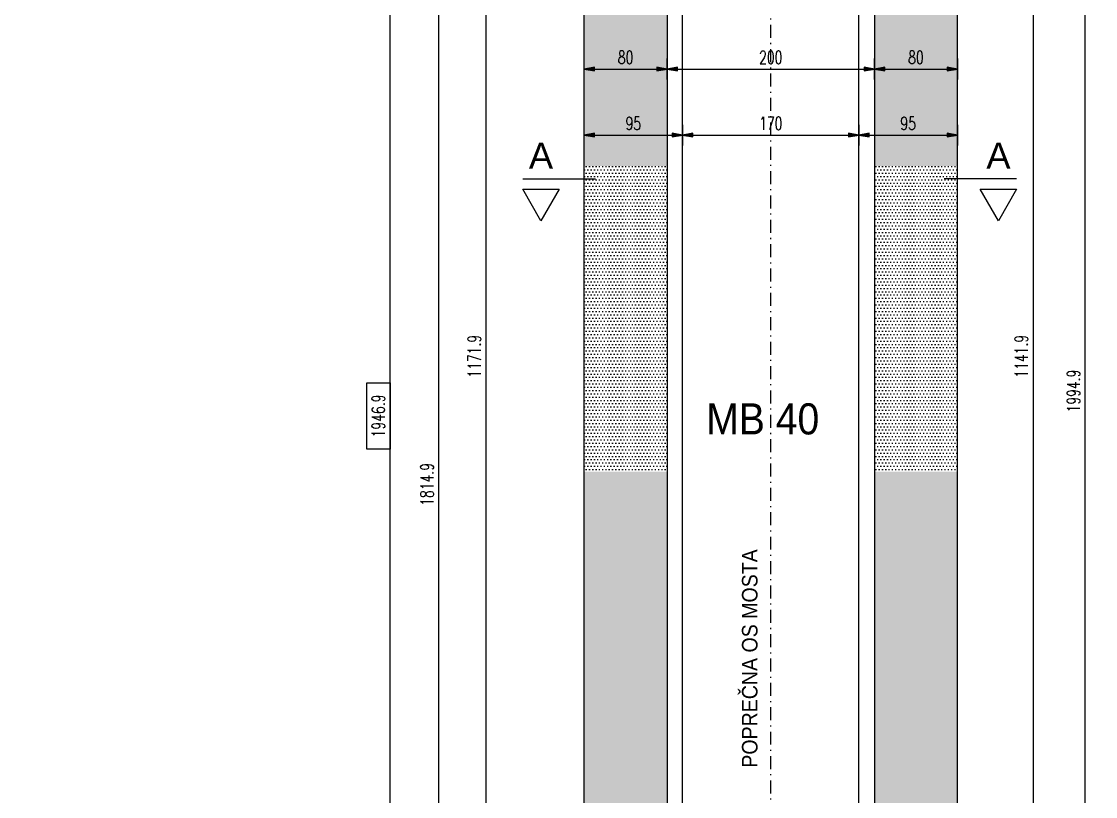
# Model space of a CAD drawing. Extents: x 729 to 13755, y 65128 to 68267.
# Drawn here: x 10716 to 11751, y 66185 to 66932 of the extents above; entities that cross this region are included whole.
import ezdxf
from ezdxf.enums import TextEntityAlignment as Align

# ---------------------------------------------------------------- set-up
doc = ezdxf.new("R2010")
doc.units = 0
doc.header["$LTSCALE"] = 50
doc.header["$PDMODE"] = 34
doc.header["$PDSIZE"] = 5
doc.linetypes.add('CENTER', pattern=[0.47, 0.25, -0.1, 0.02, -0.1])
doc.linetypes.add('HIDDEN', pattern=[9.525, 6.35, -3.175])
doc.layers.get('DEFPOINTS').update_dxf_attribs({"linetype": 'CONTINUOUS'})
for name, color, linetype in [('BETON', 7, 'CONTINUOUS'), ('BETON tan', 40, 'CONTINUOUS'), ('BETON TANKO', 40, 'CONTINUOUS'), ('KOTE', 4, 'CONTINUOUS'), ('OSI', 2, 'CENTER'), ('POM', 9, 'CONTINUOUS'), ('TANKO', 8, 'CONTINUOUS'), ('TEKST', 7, 'CONTINUOUS')]:
    doc.layers.add(name, color=color, linetype=linetype)
doc.styles.add('KOTE', font='romans.shx', dxfattribs={"width": 0.7})
doc.styles.add('NASLOV', font='ARIAL.TTF')
doc.styles.get("Standard").update_dxf_attribs({"font": 'romans.shx', "width": 0.9})
doc.dimstyles.new('M50', dxfattribs={"dimscale": 100, "dimtxt": 0.125, "dimasz": 0.1, "dimexe": 0.4, "dimexo": 2, "dimgap": 0.05, "dimtad": 1, "dimdec": 1, "dimrnd": 0.01, "dimdsep": 46, "dimtxsty": 'KOTE', "dimblk1": 'S', "dimblk2": 'S', "dimsah": 1, "dimcen": 0.4, "dimdle": 0.4, "dimse1": 1, "dimse2": 1, "dimclrd": 8, "dimclre": 251, "dimclrt": 4, "dimadec": 0, "dimazin": 0, "dimtfac": 1, "dimtdec": 1, "dimtmove": 2, "dimatfit": 3, "dimldrblk": 'S', "dimfxl": 0, "dimtvp": 1, "dimtolj": 1, "dimtzin": 4, "dimarcsym": 0})
pattern_1 = [(0, (0, -25.7195), (1.5875, 3.175), [0, -3.175])]

# ---------------------------------------------------------------- blocks, each defined once
blk = doc.blocks.new('S')
at = {"layer": 'KOTE', "color": 9}
blk.add_line((0, 1), (0, -1), dxfattribs=at)
blk.add_lwpolyline([(-1, 0.17), (-1, -0.17), (0, 0)], close=True, dxfattribs=at)
at = {"layer": 'KOTE', "color": 9, "linetype": 'ByBlock'}
blk.add_solid([(-1, 0.17), (-1, -0.17), (0, 0)], dxfattribs=at)
blk = doc.blocks.new('*D663')
at = {"layer": 'DEFPOINTS', "color": 0}
for p in [(11538.1, 66886.2), (11538.1, 66886.2), (11338.1, 66848.7)]:
    blk.add_point(p, dxfattribs=at)
at = {"layer": 'POM', "color": 8, "lineweight": -2}
blk.add_line((11348.1, 66886.2), (11528.1, 66886.2), dxfattribs=at)
at = {"layer": 'POM', "color": 8, "lineweight": -2, "xscale": 10, "yscale": 10, "zscale": 10, "rotation": 180}
blk.add_blockref('S', (11338.1, 66886.2), dxfattribs=at)
at = {"layer": 'POM', "color": 8, "lineweight": -2, "xscale": 10, "yscale": 10, "zscale": 10}
blk.add_blockref('S', (11538.1, 66886.2), dxfattribs=at)
at = {"layer": 'POM', "color": 4, "insert": (11438.1, 66897.4), "char_height": 12.5, "attachment_point": 5, "style": 'KOTE'}
blk.add_mtext('\\A1;200', dxfattribs=at)
blk = doc.blocks.new('*D664')
at = {"layer": 'DEFPOINTS', "color": 0}
for p in [(11338.1, 66886.2), (11258.1, 66848.7), (11338.1, 66848.7)]:
    blk.add_point(p, dxfattribs=at)
at = {"layer": 'POM', "color": 8, "lineweight": -2}
blk.add_line((11268.1, 66886.2), (11328.1, 66886.2), dxfattribs=at)
at = {"layer": 'POM', "color": 8, "lineweight": -2, "xscale": 10, "yscale": 10, "zscale": 10, "rotation": 180}
blk.add_blockref('S', (11258.1, 66886.2), dxfattribs=at)
at = {"layer": 'POM', "color": 8, "lineweight": -2, "xscale": 10, "yscale": 10, "zscale": 10}
blk.add_blockref('S', (11338.1, 66886.2), dxfattribs=at)
at = {"layer": 'POM', "color": 4, "insert": (11298.1, 66897.4), "char_height": 12.5, "attachment_point": 5, "style": 'KOTE'}
blk.add_mtext('\\A1;80', dxfattribs=at)
blk = doc.blocks.new('*D665')
at = {"layer": 'DEFPOINTS', "color": 0}
for p in [(11538.1, 66886.2), (11618.1, 66886.2), (11618.1, 66886.2)]:
    blk.add_point(p, dxfattribs=at)
at = {"layer": 'POM', "color": 8, "lineweight": -2}
blk.add_line((11548.1, 66886.2), (11608.1, 66886.2), dxfattribs=at)
at = {"layer": 'POM', "color": 8, "lineweight": -2, "xscale": 10, "yscale": 10, "zscale": 10, "rotation": 180}
blk.add_blockref('S', (11538.1, 66886.2), dxfattribs=at)
at = {"layer": 'POM', "color": 8, "lineweight": -2, "xscale": 10, "yscale": 10, "zscale": 10}
blk.add_blockref('S', (11618.1, 66886.2), dxfattribs=at)
at = {"layer": 'POM', "color": 4, "insert": (11578.1, 66897.4), "char_height": 12.5, "attachment_point": 5, "style": 'KOTE'}
blk.add_mtext('\\A1;80', dxfattribs=at)
blk = doc.blocks.new('*D672')
at = {"layer": 'DEFPOINTS', "color": 0}
for p in [(11353.1, 66919), (11258.1, 66908.4), (11353.1, 66822.5)]:
    blk.add_point(p, dxfattribs=at)
at = {"layer": 'POM', "color": 8, "lineweight": -2}
blk.add_line((11268.1, 66822.5), (11343.1, 66822.5), dxfattribs=at)
at = {"layer": 'POM', "color": 8, "lineweight": -2, "xscale": 10, "yscale": 10, "zscale": 10, "rotation": 180}
blk.add_blockref('S', (11258.1, 66822.5), dxfattribs=at)
at = {"layer": 'POM', "color": 8, "lineweight": -2, "xscale": 10, "yscale": 10, "zscale": 10}
blk.add_blockref('S', (11353.1, 66822.5), dxfattribs=at)
at = {"layer": 'POM', "color": 4, "insert": (11305.6, 66833.7), "char_height": 12.5, "attachment_point": 5, "style": 'KOTE'}
blk.add_mtext('\\A1;95', dxfattribs=at)
blk = doc.blocks.new('*D673')
at = {"layer": 'DEFPOINTS', "color": 0}
for p in [(11353.1, 66919), (11523.1, 66919), (11523.1, 66822.5)]:
    blk.add_point(p, dxfattribs=at)
at = {"layer": 'POM', "color": 8, "lineweight": -2}
blk.add_line((11363.1, 66822.5), (11513.1, 66822.5), dxfattribs=at)
at = {"layer": 'POM', "color": 8, "lineweight": -2, "xscale": 10, "yscale": 10, "zscale": 10, "rotation": 180}
blk.add_blockref('S', (11353.1, 66822.5), dxfattribs=at)
at = {"layer": 'POM', "color": 8, "lineweight": -2, "xscale": 10, "yscale": 10, "zscale": 10}
blk.add_blockref('S', (11523.1, 66822.5), dxfattribs=at)
at = {"layer": 'POM', "color": 4, "insert": (11438.1, 66833.7), "char_height": 12.5, "attachment_point": 5, "style": 'KOTE'}
blk.add_mtext('\\A1;170', dxfattribs=at)
blk = doc.blocks.new('*D674')
at = {"layer": 'DEFPOINTS', "color": 0}
for p in [(11523.1, 66919), (11618.1, 66919), (11618.1, 66822.5)]:
    blk.add_point(p, dxfattribs=at)
at = {"layer": 'POM', "color": 8, "lineweight": -2}
blk.add_line((11533.1, 66822.5), (11608.1, 66822.5), dxfattribs=at)
at = {"layer": 'POM', "color": 8, "lineweight": -2, "xscale": 10, "yscale": 10, "zscale": 10, "rotation": 180}
blk.add_blockref('S', (11523.1, 66822.5), dxfattribs=at)
at = {"layer": 'POM', "color": 8, "lineweight": -2, "xscale": 10, "yscale": 10, "zscale": 10}
blk.add_blockref('S', (11618.1, 66822.5), dxfattribs=at)
at = {"layer": 'POM', "color": 4, "insert": (11570.6, 66833.7), "char_height": 12.5, "attachment_point": 5, "style": 'KOTE'}
blk.add_mtext('\\A1;95', dxfattribs=at)
blk = doc.blocks.new('*D677')
at = {"layer": 'DEFPOINTS', "color": 0}
for p in [(11353.1, 67195.2), (11163.5, 66023.3), (11353.1, 66023.3)]:
    blk.add_point(p, dxfattribs=at)
at = {"layer": 'POM', "color": 8, "lineweight": -2}
blk.add_line((11163.5, 67185.2), (11163.5, 66033.3), dxfattribs=at)
at = {"layer": 'POM', "color": 8, "lineweight": -2, "xscale": 10, "yscale": 10, "zscale": 10}
for p, rotation in [((11163.5, 67195.2), 90), ((11163.5, 66023.3), 270)]:
    blk.add_blockref('S', p, dxfattribs=dict(at, rotation=rotation))
at = {"layer": 'POM', "color": 4, "insert": (11152.3, 66609.2), "char_height": 12.5, "attachment_point": 5, "rotation": 90, "style": 'KOTE'}
blk.add_mtext('\\A1;1171.9', dxfattribs=at)
blk = doc.blocks.new('*D724')
at = {"layer": 'DEFPOINTS', "color": 0}
for p in [(11538.1, 67180.2), (11538.1, 66038.3), (11691.1, 66038.3)]:
    blk.add_point(p, dxfattribs=at)
at = {"layer": 'POM', "color": 8, "lineweight": -2}
blk.add_line((11691.1, 67170.2), (11691.1, 66048.3), dxfattribs=at)
at = {"layer": 'POM', "color": 8, "lineweight": -2, "xscale": 10, "yscale": 10, "zscale": 10}
for p, rotation in [((11691.1, 67180.2), 90), ((11691.1, 66038.3), 270)]:
    blk.add_blockref('S', p, dxfattribs=dict(at, rotation=rotation))
at = {"layer": 'POM', "color": 4, "insert": (11679.8, 66609.2), "char_height": 12.5, "attachment_point": 5, "rotation": 90, "style": 'KOTE'}
blk.add_mtext('\\A1;1141.9', dxfattribs=at)
blk = doc.blocks.new('*D726')
at = {"layer": 'DEFPOINTS', "color": 0}
for p in [(11118, 67393.2), (11258.1, 67393.2), (11258.1, 65578.3)]:
    blk.add_point(p, dxfattribs=at)
at = {"layer": 'POM', "color": 8, "lineweight": -2}
blk.add_line((11118, 65588.3), (11118, 67383.2), dxfattribs=at)
at = {"layer": 'POM', "color": 8, "lineweight": -2, "xscale": 10, "yscale": 10, "zscale": 10}
for p, rotation in [((11118, 67393.2), 90), ((11118, 65578.3), 270)]:
    blk.add_blockref('S', p, dxfattribs=dict(at, rotation=rotation))
at = {"layer": 'POM', "color": 4, "insert": (11106.7, 66485.7), "char_height": 12.5, "attachment_point": 5, "rotation": 90, "style": 'KOTE'}
blk.add_mtext('\\A1;1814.9', dxfattribs=at)
blk = doc.blocks.new('*D727')
at = {"layer": 'DEFPOINTS', "color": 0}
for p in [(11258.1, 67525.2), (11070.9, 65578.3), (11258.1, 65578.3)]:
    blk.add_point(p, dxfattribs=at)
at = {"layer": 'POM', "color": 8, "lineweight": -2}
blk.add_line((11070.9, 67515.2), (11070.9, 65588.3), dxfattribs=at)
at = {"layer": 'POM', "color": 8, "lineweight": -2, "xscale": 10, "yscale": 10, "zscale": 10}
for p, rotation in [((11070.9, 67525.2), 90), ((11070.9, 65578.3), 270)]:
    blk.add_blockref('S', p, dxfattribs=dict(at, rotation=rotation))
at = {"layer": 'POM', "color": 4, "insert": (11059.7, 66551.7), "char_height": 12.5, "attachment_point": 5, "rotation": 90, "style": 'KOTE'}
blk.add_mtext('\\A1;1946.9', dxfattribs=at)
blk = doc.blocks.new('*D730')
at = {"layer": 'DEFPOINTS', "color": 0}
for p in [(11694, 67573.2), (11741.3, 67573.2), (11618.1, 65578.3)]:
    blk.add_point(p, dxfattribs=at)
at = {"layer": 'POM', "color": 8, "lineweight": -2}
blk.add_line((11741.3, 65588.3), (11741.3, 67563.2), dxfattribs=at)
at = {"layer": 'POM', "color": 8, "lineweight": -2, "xscale": 10, "yscale": 10, "zscale": 10}
for p, rotation in [((11741.3, 67573.2), 90), ((11741.3, 65578.3), 270)]:
    blk.add_blockref('S', p, dxfattribs=dict(at, rotation=rotation))
at = {"layer": 'POM', "color": 4, "insert": (11730.1, 66575.7), "char_height": 12.5, "attachment_point": 5, "rotation": 90, "style": 'KOTE'}
blk.add_mtext('\\A1;1994.9', dxfattribs=at)
blk = doc.blocks.new('*D1170')
at = {"layer": 'BETON tan', "color": 8, "lineweight": -2}
for p, q in [((11438.1, 67561.2), (11438.1, 67571.2)), ((11438.1, 67551.2), (11438.1, 67525.2)), ((11438.1, 67515.2), (11438.1, 67505.2))]:
    blk.add_line(p, q, dxfattribs=at)
at = {"layer": 'DEFPOINTS', "color": 0}
for p in [(11438.1, 67551.2), (11438.1, 67525.2), (11438.1, 67525.2), (4328.9, 66289.4, 0), (4343.9, 66289.4, 0), (4343.9, 66272.1)]:
    blk.add_point(p, dxfattribs=at)
at = {"layer": 'TANKO', "color": 8, "lineweight": -2}
for p, q in [((4318.9, 66272.1), (4308.9, 66272.1)), ((4328.9, 66272.1), (4343.9, 66272.1)), ((4353.9, 66272.1), (4363.9, 66272.1))]:
    blk.add_line(p, q, dxfattribs=at)
at = {"layer": 'BETON tan', "color": 8, "lineweight": -2, "xscale": 10, "yscale": 10, "zscale": 10}
for p, rotation in [((11438.1, 67551.2), 270), ((11438.1, 67525.2), 90)]:
    blk.add_blockref('S', p, dxfattribs=dict(at, rotation=rotation))
at = {"layer": 'TANKO', "color": 8, "lineweight": -2, "xscale": 10, "yscale": 10, "zscale": 10}
blk.add_blockref('S', (4328.9, 66272.1), dxfattribs=at)
at = {"layer": 'TANKO', "color": 8, "lineweight": -2, "xscale": 10, "yscale": 10, "zscale": 10, "rotation": 180}
blk.add_blockref('S', (4343.9, 66272.1), dxfattribs=at)
at = {"layer": 'BETON tan', "color": 4, "insert": (11426.8, 67538.2), "char_height": 12.5, "attachment_point": 5, "rotation": 90, "style": 'KOTE'}
blk.add_mtext('\\A1;26', dxfattribs=at)
at = {"layer": 'TANKO', "color": 4, "insert": (4308.7, 66287.2), "char_height": 12.5, "attachment_point": 5, "style": 'KOTE'}
blk.add_mtext('\\A1;15', dxfattribs=at)

msp = doc.modelspace()

# ---------------------------------------------------------------- hatches: boundary and pattern name
at = {"layer": 'BETON tan'}
h = msp.add_hatch(dxfattribs=at)
h.set_pattern_fill('DOTS', color=256, scale=2, style=0)
edge = h.paths.add_edge_path()
edge.add_line((11438.09, 66023.28), (11445.83, 66009.89))
edge.add_line((11445.83, 66009.89), (11430.36, 66009.89))
h.paths.add_polyline_path([(11413.3, 65989.81), (11462.89, 65989.81), (11462.89, 66008.56), (11413.3, 66008.56)], flags=9)
edge = h.paths.add_edge_path()
edge.add_line((11438.09, 65578.28), (11445.83, 65591.68))
edge.add_line((11445.83, 65591.68), (11430.36, 65591.68))
h.paths.add_polyline_path([(11413.3, 65593), (11462.89, 65593), (11462.89, 65611.75), (11413.3, 65611.75)], flags=9)
h.paths.add_polyline_path([(11258.09, 66497.93), (11338.09, 66497.93), (11338.09, 66038.28), (11353.09, 66023.28), (11438.09, 66023.28), (11438.09, 65578.28), (11258.09, 65578.28)])
h = msp.add_hatch(dxfattribs=at)
h.set_pattern_fill('DOTS', color=256, scale=2, style=0)
edge = h.paths.add_edge_path()
edge.add_line((11438.09, 65578.28), (11445.83, 65591.68))
edge.add_line((11445.83, 65591.68), (11430.36, 65591.68))
h.paths.add_polyline_path([(11413.3, 65593), (11462.89, 65593), (11462.89, 65611.75), (11413.3, 65611.75)], flags=9)
edge = h.paths.add_edge_path()
edge.add_line((11438.09, 66023.28), (11445.83, 66009.89))
edge.add_line((11445.83, 66009.89), (11430.36, 66009.89))
h.paths.add_polyline_path([(11413.3, 65989.81), (11462.89, 65989.81), (11462.89, 66008.56), (11413.3, 66008.56)], flags=9)
h.paths.add_polyline_path([(11438.09, 65578.28), (11438.09, 66023.28), (11523.09, 66023.28), (11538.09, 66038.28), (11538.09, 66497.93), (11618.09, 66497.93), (11618.09, 65578.28)])
at = {"layer": 'BETON TANKO'}
h = msp.add_hatch(dxfattribs=at)
h.set_pattern_fill('DOTS', color=256, scale=2, style=0)
h.set_pattern_definition(pattern_1)
h.paths.add_polyline_path([(11258.09, 66792.68), (11338.09, 66792.68), (11338.09, 67180.16), (11258.09, 67180.16)])
h.paths.add_polyline_path([(11311.32, 66981.18), (11330.48, 66981.18), (11330.48, 66962.43), (11311.32, 66962.43)], flags=24)
h.paths.add_polyline_path([(11287.89, 66906.82), (11308.3, 66906.82), (11308.3, 66888.07), (11287.89, 66888.07)], flags=24)
h.paths.add_polyline_path([(11295.39, 66843.11), (11315.8, 66843.11), (11315.8, 66824.36), (11295.39, 66824.36)], flags=24)
h = msp.add_hatch(dxfattribs=at)
h.set_pattern_fill('DOTS', color=256, scale=2, style=0)
h.set_pattern_definition(pattern_1)
h.paths.add_polyline_path([(11618.09, 66792.68), (11538.09, 66792.68), (11538.09, 67180.16), (11618.09, 67180.16)])
h.paths.add_polyline_path([(11547.98, 66978.91), (11567.15, 66978.91), (11567.15, 66960.16), (11547.98, 66960.16)], flags=24)
h.paths.add_polyline_path([(11567.89, 66906.82), (11588.3, 66906.82), (11588.3, 66888.07), (11567.89, 66888.07)], flags=24)
h.paths.add_polyline_path([(11560.39, 66843.11), (11580.8, 66843.11), (11580.8, 66824.36), (11560.39, 66824.36)], flags=24)
h = msp.add_hatch(dxfattribs=at)
h.set_pattern_fill('DOTS', color=256, scale=2, style=0)
h.set_pattern_definition(pattern_1)
h.paths.add_polyline_path([(11258.09, 66497.93), (11338.09, 66497.93), (11338.09, 66792.68), (11258.09, 66792.68)])
h = msp.add_hatch(dxfattribs=at)
h.set_pattern_fill('DOTS', color=256, scale=2, style=0)
h.set_pattern_definition(pattern_1)
h.paths.add_polyline_path([(11618.09, 66497.93), (11538.09, 66497.93), (11538.09, 66792.68), (11618.09, 66792.68)])

# ---------------------------------------------------------------- linework, layer by layer
at = {"layer": 'BETON'}
for p, q in [((11258.09, 66497.93), (11258.09, 67525.16)), ((11618.09, 66497.93), (11618.09, 67525.16)), ((11338.09, 67180.16), (11338.09, 66497.93)), ((11538.09, 67180.16), (11538.09, 66497.93)), ((11258.09, 65578.28), (11258.09, 66497.93)), ((11338.09, 66497.93), (11338.09, 66038.28)), ((11538.09, 66497.93), (11538.09, 66038.28)), ((11618.09, 65578.28), (11618.09, 66497.93))]:
    msp.add_line(p, q, dxfattribs=at)
at = {"layer": 'OSI'}
msp.add_line((11438.09, 66023.28), (11438.09, 67187.58), dxfattribs=at)
at = {"layer": 'POM'}
for p, q in [((11353.09, 66023.28), (11353.09, 67195.16)), ((11523.09, 66023.28), (11523.09, 67195.16))]:
    msp.add_line(p, q, dxfattribs=at)
msp.add_lwpolyline([(11070.93, 66519.69), (11048.44, 66519.69), (11048.44, 66583.74), (11070.93, 66583.74)], close=True, dxfattribs=at)
at = {"layer": 'TEKST', "linetype": 'HIDDEN'}
for p, q in [((11199.03, 66780.22), (11269.03, 66780.22)), ((11675.21, 66780.22), (11605.21, 66780.22))]:
    msp.add_line(p, q, dxfattribs=at)
at = {"layer": 'TEKST'}
for points in [[(11199.03, 66770.22), (11234.03, 66770.22), (11216.53, 66739.91)], [(11640.21, 66770.22), (11675.21, 66770.22), (11657.71, 66739.91)]]:
    msp.add_lwpolyline(points, close=True, dxfattribs=at)

# ---------------------------------------------------------------- texts
at = {"layer": 'TEKST', "style": 'NASLOV'}
for p in [(11216.53, 66802.72), (11657.71, 66802.72)]:
    msp.add_text('A', height=25, dxfattribs=at).set_placement(p, align=Align.MIDDLE)
at = {"layer": 'TEKST', "insert": (11430.4, 66548.66), "char_height": 30, "attachment_point": 5}
msp.add_mtext('{\\fArial|b0|i0|c238|p34;MB 40}', dxfattribs=at)
at = {"layer": 'TEKST', "insert": (11417.94, 66317.85), "char_height": 15, "attachment_point": 5, "rotation": 90}
msp.add_mtext('{\\fArial|b0|i0|c238|p34;POPREČNA OS MOSTA}', dxfattribs=at)

# ---------------------------------------------------------------- dimensions: what is measured, and where the dimension line sits
at = {"layer": 'BETON tan'}
dim = msp.add_linear_dim(base=(11438.09, 67525.16), p1=(11438.09, 67551.16), p2=(11438.09, 67525.16), angle=90, dimstyle='M50', dxfattribs=at)
dim.commit()
dim.dimension.update_dxf_attribs({"geometry": '*D1170', "text_midpoint": (11426.84, 67538.16)})
at = {"layer": 'POM'}
for base, p1, p2, picture, middle in [((11741.32, 67573.16), (11618.09, 65578.28), (11694.05, 67573.16), '*D730', (11730.07, 66575.72)), ((11070.93, 65578.28), (11258.09, 67525.16), (11258.09, 65578.28), '*D727', (11059.68, 66551.72)), ((11117.96, 67393.16), (11258.09, 65578.28), (11258.09, 67393.16), '*D726', (11106.71, 66485.72)), ((11163.5, 66023.28), (11353.09, 67195.16), (11353.09, 66023.28), '*D677', (11152.25, 66609.22)), ((11691.06, 66038.28), (11538.09, 67180.16), (11538.09, 66038.28), '*D724', (11679.81, 66609.22))]:
    dim = msp.add_linear_dim(base=base, p1=p1, p2=p2, angle=90, dimstyle='M50', dxfattribs=at)
    dim.commit()
    dim.dimension.update_dxf_attribs({"geometry": picture, "text_midpoint": middle})
for base, p1, p2, picture, middle in [((11353.09, 66822.48), (11258.09, 66908.42), (11353.09, 66919.04), '*D672', (11305.59, 66833.73)), ((11523.09, 66822.48), (11353.09, 66919.04), (11523.09, 66919.04), '*D673', (11438.09, 66833.73)), ((11618.09, 66822.48), (11523.09, 66919.04), (11618.09, 66919.04), '*D674', (11570.59, 66833.73)), ((11338.09, 66886.19), (11258.09, 66848.7), (11338.09, 66848.7), '*D664', (11298.09, 66897.44)), ((11538.09, 66886.19), (11338.09, 66848.7), (11538.09, 66886.19), '*D663', (11438.09, 66897.44)), ((11618.09, 66886.19), (11538.09, 66886.19), (11618.09, 66886.19), '*D665', (11578.09, 66897.44))]:
    dim = msp.add_linear_dim(base=base, p1=p1, p2=p2, dimstyle='M50', dxfattribs=at)
    dim.commit()
    dim.dimension.update_dxf_attribs({"geometry": picture, "text_midpoint": middle})
at = {"layer": 'TANKO'}
dim = msp.add_linear_dim(base=(4343.85, 66272.14), p1=(4328.85, 66289.42, 0), p2=(4343.85, 66289.42, 0), dimstyle='M50', dxfattribs=at)
dim.commit()
dim.dimension.update_dxf_attribs({"geometry": '*D1170', "text_midpoint": (4308.68, 66287.25), "dimtype": 160})

doc.saveas('drawing.dxf')
